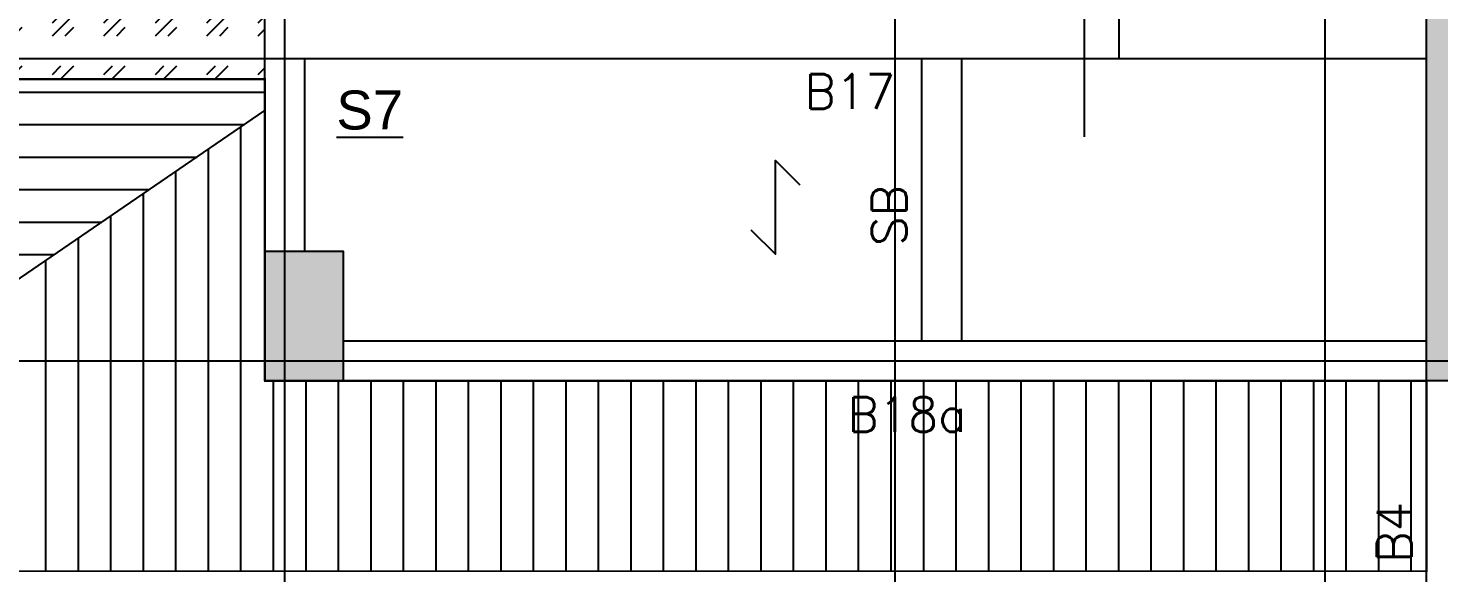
# Model space of a CAD drawing. Header units: millimetres. Extents: x 1772430 to 1864909, y -1443517 to -1381610.
# Drawn here: x 1787710 to 1795846, y -1417087 to -1413944 of the extents above; entities that cross this region are included whole.
import ezdxf

# ---------------------------------------------------------------- set-up
doc = ezdxf.new("R2010")
doc.units = ezdxf.units.MM
doc.header["$LTSCALE"] = 100
doc.header["$MEASUREMENT"] = 0
for name, pattern in [('1', [0]), ('ACAD_ISO02W100', [15, 12, -3]), ('CENTER2', [28.575, 19.05, -3.175, 3.175, -3.175]), ('CONTINOUS', [0]), ('HIDDEN', [0.375, 0.25, -0.125])]:
    doc.linetypes.add(name, pattern=pattern)
for name, color, linetype in [('BEAM NO', 7, '1'), ('BEAM-230X600', 150, 'Continuous'), ('BEAM-450X275', 7, 'Continuous'), ('Projection', 5, 'Continuous'), ('Roof', 7, 'Continuous'), ('s-steel', 1, 'Continuous'), ('SLAB NO.', 4, 'Continuous'), ('STEEL', 1, 'Continuous'), ('STR.COLUMN', 1, 'Continuous'), ('SUNK-HATCH', 8, 'Continuous')]:
    doc.layers.add(name, color=color, linetype=linetype)
for name, color, linetype, lineweight in [('CENTER_LINE', 8, 'CENTER2', 25), ('GRID', 252, 'ACAD_ISO02W100', 9), ('S-B5-230X600', 120, 'HIDDEN', 25)]:
    doc.layers.add(name, color=color, linetype=linetype, lineweight=lineweight)
doc.styles.add('DEEPAK', font='arial.ttf')
doc.styles.add('ROMANS', font='romans.shx')

# ---------------------------------------------------------------- blocks, each defined once
blk = doc.blocks.new('Roof')
at = {"layer": 'Roof'}
h = blk.add_hatch(dxfattribs=at)
h.set_pattern_fill('ANSI31', color=8, scale=1500, angle=135)
h.paths.add_polyline_path([(1789076.1, -1418354.1), (1789076.1, -1418351.1), (1787106.1, -1418351.1), (1785189.1, -1418351.1), (1785189.1, -1421191.3), (1789076.1, -1418533.6)])
h = blk.add_hatch(dxfattribs=at)
h.set_pattern_fill('ANSI31', color=8, scale=1500, angle=45)
h.paths.add_polyline_path([(1789076.1, -1418533.6), (1785189.1, -1421191.3), (1795776.1, -1421191.3), (1795776.1, -1420093.8), (1789076.1, -1420093.8)])
at = {"layer": 'Roof', "color": 6}
blk.add_line((1785189.1, -1421191.3), (1789076.1, -1418533.5), dxfattribs=at)
at = {"layer": 'Roof', "color": 6, "const_width": 10}
blk.add_lwpolyline([(1795776.1, -1421191.3), (1785189.1, -1421191.3), (1785189.1, -1418351.1), (1789076.1, -1418351.1), (1789076.1, -1420093.8), (1795776.1, -1420093.8)], close=True, dxfattribs=at)
blk = doc.blocks.new('FIRST FLOOR COLUMNS')
at = {"layer": 'CENTER_LINE', "ltscale": 50}
for p, q in [((5375, -42282.2), (5375, 11405.1)), ((8895, -42203.1), (8895, 11430.1)), ((11375, -42203.1), (11375, 11430.1)), ((25354.4, -20230), (-4699.2, -20230))]:
    blk.add_line(p, q, dxfattribs=at)
blk = doc.blocks.new('COL')
at = {"layer": 'STR.COLUMN', "transparency": 33554687}
h = blk.add_hatch(color=256, dxfattribs=at)
h.dxf.hatch_style = 1
h.paths.add_polyline_path([(1795776.1, -1416868.8), (1795776.1, -1420093.8), (1796006.1, -1420093.8), (1796006.1, -1416868.8)])
h = blk.add_hatch(color=256, dxfattribs=at)
h.dxf.hatch_style = 1
h.paths.add_polyline_path([(1789076.1, -1420093.8), (1789526.1, -1420093.8), (1789526.1, -1419343.8), (1789076.1, -1419343.8)])
at = {"layer": 'STR.COLUMN', "color": 5}
for points in [[(1795776.1, -1416868.8), (1796006.1, -1416868.8), (1796006.1, -1420093.8), (1795776.1, -1420093.8), (1795776.1, -1416868.8)], [(1789076.1, -1419343.8), (1789526.1, -1419343.8), (1789526.1, -1420093.8), (1789076.1, -1420093.8), (1789076.1, -1419343.8)]]:
    blk.add_lwpolyline(points, dxfattribs=at)
blk = doc.blocks.new('*U166')
at = {"layer": 'STEEL'}
blk.add_lwpolyline([(707738.1, 27916.3), (707888.1, 27766.3), (707888.1, 28344.3), (708038.1, 28194.3)], dxfattribs=at)

msp = doc.modelspace()

# ---------------------------------------------------------------- hatches: boundary and pattern name
at = {"layer": 'SUNK-HATCH', "linetype": 'Continuous'}
h = msp.add_hatch(dxfattribs=at)
h.set_pattern_fill('GOST_GLASS', color=8, scale=35, angle=0.00003)
h.set_pattern_definition([(45.000027, (0, 4114.14), (296.984848, 0.00014), [175, -245]), (45.000027, (74.25, 4114.14), (296.984848, 0.00014), [70, -350]), (45.000027, (-3e-05, 4188.39), (296.984848, 0.00014), [70, -350])])
h.paths.add_polyline_path([(1787876.1, -1407759.6), (1787875.5, -1411609.7), (1787106.1, -1411609.7), (1787106.1, -1414240), (1789076.1, -1414240), (1789076.1, -1412089.7), (1789076.1, -1411724.5), (1789076.1, -1411124.5), (1789076.1, -1407759.7)])
h.paths.add_polyline_path([(1788739.5, -1409665.4), (1788739.5, -1409241.6), (1789039.5, -1409241.6), (1789039.5, -1409665.4)], flags=16)
h.paths.add_polyline_path([(1788739.5, -1413537.4), (1788739.5, -1413113.6), (1789039.5, -1413113.6), (1789039.5, -1413537.4)], flags=16)

# ---------------------------------------------------------------- linework, layer by layer
at = {"layer": 'BEAM-230X600', "linetype": 'CONTINOUS', "ltscale": 750}
for p, q in [((1789076.1, -1415229.7), (1789076.1, -1411724.5)), ((1795776.1, -1415979.7), (1789526.1, -1415979.7)), ((1795776.1, -1418194.7), (1795776.1, -1415979.7))]:
    msp.add_line(p, q, dxfattribs=at)
at = {"layer": 'BEAM-230X600', "linetype": 'HIDDEN', "ltscale": 750}
for p, q in [((1795776.1, -1414120.5), (1787132.6, -1414120.5)), ((1789306.1, -1415229.7), (1789306.1, -1414120.5)), ((1795776.1, -1415749.7), (1789526.1, -1415749.7))]:
    msp.add_line(p, q, dxfattribs=at)
at = {"layer": 'BEAM-230X600'}
msp.add_lwpolyline([(1795776.1, -1415979.7), (1789076.1, -1415979.7), (1789076.1, -1412089.7)], dxfattribs=at)
at = {"layer": 'BEAM-450X275', "linetype": 'HIDDEN', "ltscale": 750}
for p, q in [((1792863.5, -1414120.5), (1792863.5, -1415749.7)), ((1793093.5, -1414120.5), (1793093.5, -1415749.7))]:
    msp.add_line(p, q, dxfattribs=at)
at = {"layer": 'Projection', "linetype": 'CONTINOUS', "ltscale": 750}
msp.add_lwpolyline([(1789076.1, -1414240), (1787106.1, -1414240), (1787106.1, -1411609.7), (1787875.5, -1411609.7), (1787876.1, -1407759.6), (1789076.1, -1407759.7)], dxfattribs=at)
at = {"layer": 's-steel'}
for points in [[(1793802.7, -1414570.5), (1793802.7, -1413590.5), (1793902.7, -1413490.5), (1793902.7, -1411754.7), (1793802.5, -1411654.7), (1793802.6, -1410674.7)], [(1794002.7, -1414120.5), (1794002.7, -1411124.7)]]:
    msp.add_lwpolyline(points, dxfattribs=at)

# ---------------------------------------------------------------- block references
at = {"layer": 'GRID'}
msp.add_blockref('FIRST FLOOR COLUMNS', (1783816.1, -1395636.1), dxfattribs=at)
at = {"layer": 'Roof'}
msp.add_blockref('Roof', (0, 4114.1), dxfattribs=at)
at = {"layer": 'S-B5-230X600', "xscale": 0.9375000000000001, "yscale": 0.9375000000000001, "zscale": 0.9375000000000001, "rotation": 359.9999999999999}
msp.add_blockref('*U166', (1128374.7, -1441279.4), dxfattribs=at)
at = {"layer": 'STR.COLUMN'}
msp.add_blockref('COL', (0, 4114.1), dxfattribs=at)

# ---------------------------------------------------------------- texts
at = {"layer": 'BEAM NO', "ltscale": 500, "style": 'ROMANS'}
for s, rotation, p in [('B17', 359.99997, (1792187.9, -1414408.9, 0)), ('SB', 89.99997, (1792777, -1415201, 0)), ('B18a', 359.99997, (1792435.3, -1416273.8, 0)), ('B4', 89.99997, (1795689.5, -1417028.3, 0))]:
    msp.add_text(s, height=200, rotation=rotation, dxfattribs=at).set_placement(p)
at = {"layer": 'SLAB NO.', "color": 42, "style": 'DEEPAK'}
msp.add_text('%%US7', height=225, dxfattribs=at).set_placement((1789487.9, -1414528.2))

doc.saveas('drawing.dxf')
